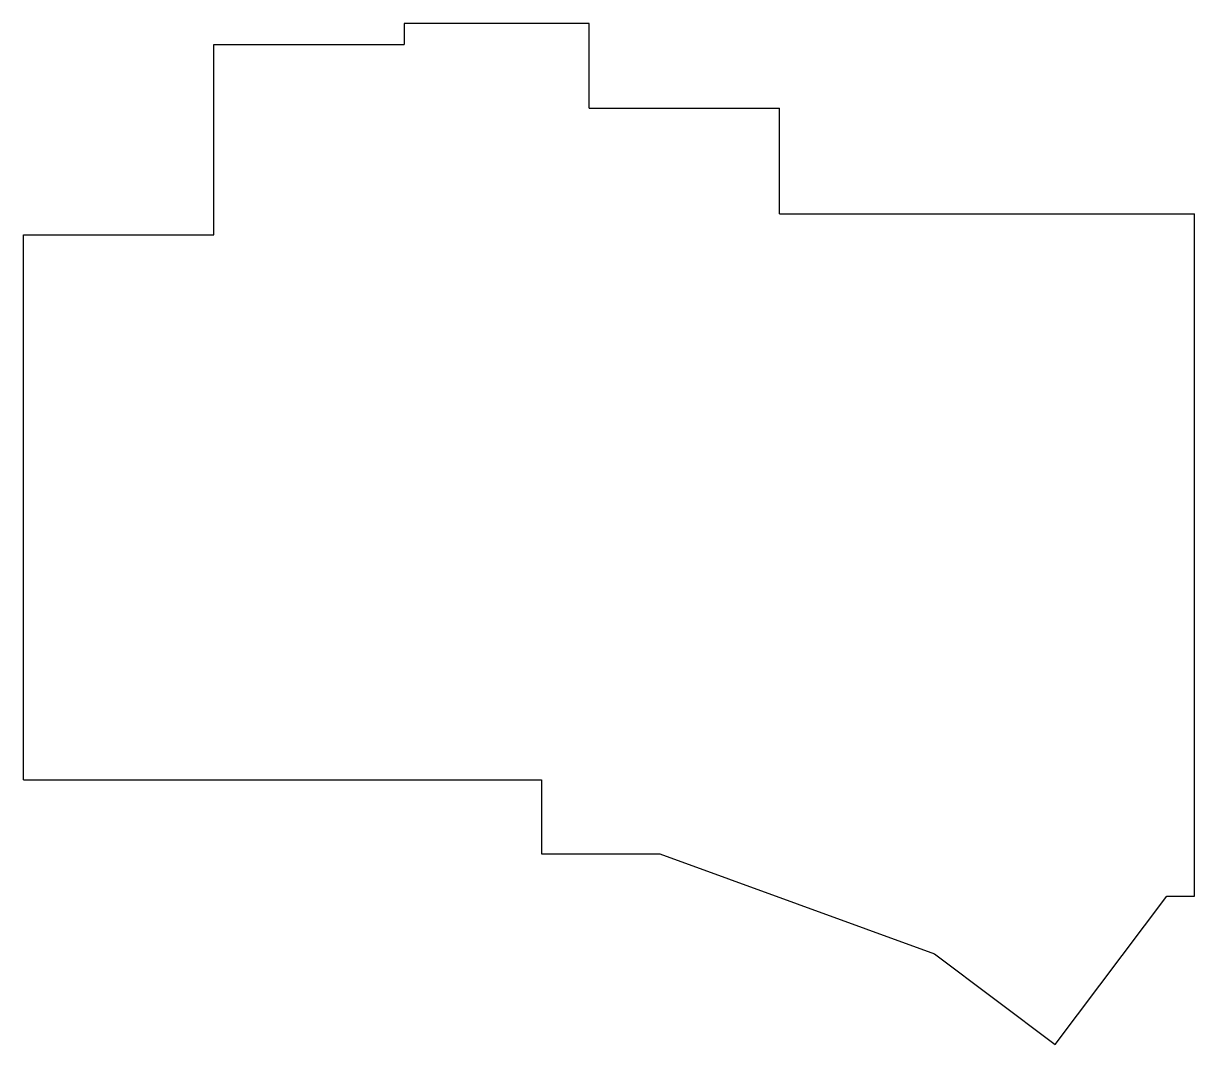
# Model space of a CAD drawing. Header units: millimetres. Extents: x -9 to 102, y -34 to 63.
import ezdxf

# ---------------------------------------------------------------- set-up
doc = ezdxf.new("R2010")
doc.units = ezdxf.units.MM

msp = doc.modelspace()

# ---------------------------------------------------------------- linework, layer by layer
for p, q in [((44.75, 62.75), (27.25, 62.75)), ((27.25, 62.75), (27.25, 60.75)), ((44.75, 54.75), (44.75, 62.75)), ((9.25, 42.75), (9.25, 60.75)), ((9.25, 60.75), (27.25, 60.75)), ((44.75, 54.75), (62.75, 54.75)), ((62.75, 44.75), (62.75, 54.75)), ((62.75, 44.75), (102, 44.75)), ((102, -19.75), (102, 44.75)), ((-8.75, -8.75), (-8.75, 42.75)), ((-8.75, 42.75), (9.25, 42.75)), ((-8.75, -8.75), (40.25, -8.75)), ((40.25, -8.75), (40.25, -15.75)), ((40.25, -15.75), (51.44, -15.75)), ((51.44, -15.75), (77.4, -25.2)), ((88.81, -33.79), (99.39, -19.75)), ((99.39, -19.75), (102, -19.75)), ((77.4, -25.2), (88.81, -33.79))]:
    msp.add_line(p, q)

doc.saveas('drawing.dxf')
